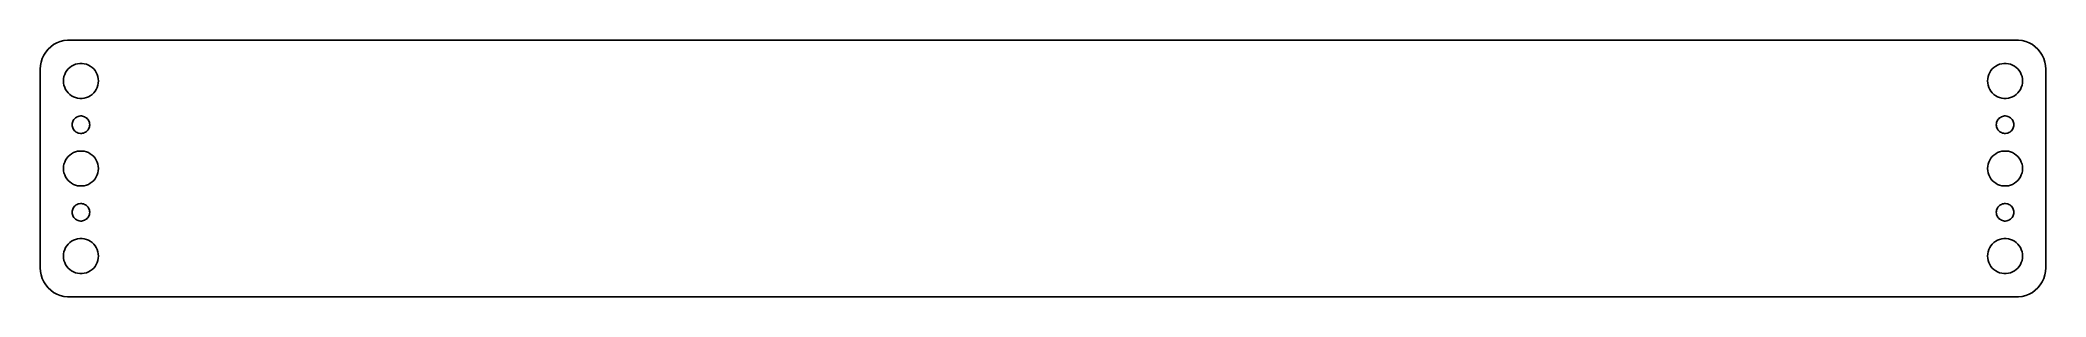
# Model space of a CAD drawing. Header units: metres. Extents: x -172 to 172, y -22 to 22.
import ezdxf

# ---------------------------------------------------------------- set-up
doc = ezdxf.new("R2010")
doc.units = ezdxf.units.M

msp = doc.modelspace()

# ---------------------------------------------------------------- linework, layer by layer
for p, q in [((-170.187, 20.8526), (-170.645, 20.4227)), ((-169.679, 21.2216), (-170.187, 20.8526)), ((-169.129, 21.5241), (-169.679, 21.2216)), ((-168.545, 21.7553), (-169.129, 21.5241)), ((-167.937, 21.9114), (-168.545, 21.7553)), ((-167.314, 21.9901), (-167.937, 21.9114)), ((167.314, 21.9901), (-167.314, 21.9901)), ((167.937, 21.9114), (167.314, 21.9901)), ((168.545, 21.7553), (167.937, 21.9114)), ((169.129, 21.5241), (168.545, 21.7553)), ((169.679, 21.2216), (169.129, 21.5241)), ((170.187, 20.8526), (169.679, 21.2216)), ((170.645, 20.4227), (170.187, 20.8526)), ((-171.961, 17.6267), (-172, 17)), ((-171.843, 18.2434), (-171.961, 17.6267)), ((-171.649, 18.8406), (-171.843, 18.2434)), ((-171.382, 19.4088), (-171.649, 18.8406)), ((-171.045, 19.9389), (-171.382, 19.4088)), ((-170.645, 20.4227), (-171.045, 19.9389)), ((-167.187, 17.0536), (-166.912, 17.3115)), ((-166.912, 17.3115), (-166.607, 17.533)), ((-166.607, 17.533), (-166.277, 17.7145)), ((-166.277, 17.7145), (-165.927, 17.8532)), ((-165.927, 17.8532), (-165.562, 17.9469)), ((-165.562, 17.9469), (-165.188, 17.9941)), ((-165.188, 17.9941), (-164.812, 17.9941)), ((-164.812, 17.9941), (-164.438, 17.9469)), ((-164.438, 17.9469), (-164.073, 17.8532)), ((-164.073, 17.8532), (-163.723, 17.7145)), ((-163.723, 17.7145), (-163.393, 17.533)), ((-163.393, 17.533), (-163.088, 17.3115)), ((-163.088, 17.3115), (-162.813, 17.0536)), ((162.813, 17.0536), (163.088, 17.3115)), ((163.088, 17.3115), (163.393, 17.533)), ((163.393, 17.533), (163.723, 17.7145)), ((163.723, 17.7145), (164.073, 17.8532)), ((164.073, 17.8532), (164.438, 17.9469)), ((164.438, 17.9469), (164.812, 17.9941)), ((164.812, 17.9941), (165.188, 17.9941)), ((165.188, 17.9941), (165.562, 17.9469)), ((165.562, 17.9469), (165.927, 17.8532)), ((165.927, 17.8532), (166.277, 17.7145)), ((166.277, 17.7145), (166.607, 17.533)), ((166.607, 17.533), (166.912, 17.3115)), ((166.912, 17.3115), (167.187, 17.0536)), ((171.045, 19.9389), (170.645, 20.4227)), ((171.382, 19.4088), (171.045, 19.9389)), ((171.649, 18.8406), (171.382, 19.4088)), ((171.843, 18.2434), (171.649, 18.8406)), ((171.961, 17.6267), (171.843, 18.2434)), ((172, 17), (171.961, 17.6267)), ((-172, 17), (-172, -17)), ((-168, 15), (-167.976, 15.376)), ((-167.976, 14.624), (-168, 15)), ((-167.976, 15.376), (-167.906, 15.7461)), ((-167.906, 14.2539), (-167.976, 14.624)), ((-167.906, 15.7461), (-167.789, 16.1044)), ((-167.789, 13.8956), (-167.906, 14.2539)), ((-167.789, 16.1044), (-167.629, 16.4453)), ((-167.629, 13.5547), (-167.789, 13.8956)), ((-167.629, 16.4453), (-167.427, 16.7634)), ((-167.427, 16.7634), (-167.187, 17.0536)), ((-162.813, 17.0536), (-162.573, 16.7634)), ((-162.573, 16.7634), (-162.371, 16.4453)), ((-162.371, 16.4453), (-162.211, 16.1044)), ((-162.211, 13.8956), (-162.371, 13.5547)), ((-162.211, 16.1044), (-162.094, 15.7461)), ((-162.094, 14.2539), (-162.211, 13.8956)), ((-162.094, 15.7461), (-162.024, 15.376)), ((-162.024, 14.624), (-162.094, 14.2539)), ((-162.024, 15.376), (-162, 15)), ((-162, 15), (-162.024, 14.624)), ((162, 15), (162.024, 15.376)), ((162.024, 14.624), (162, 15)), ((162.024, 15.376), (162.094, 15.7461)), ((162.094, 14.2539), (162.024, 14.624)), ((162.094, 15.7461), (162.211, 16.1044)), ((162.211, 13.8956), (162.094, 14.2539)), ((162.211, 16.1044), (162.371, 16.4453)), ((162.371, 13.5547), (162.211, 13.8956)), ((162.371, 16.4453), (162.573, 16.7634)), ((162.573, 16.7634), (162.813, 17.0536)), ((167.187, 17.0536), (167.427, 16.7634)), ((167.427, 16.7634), (167.629, 16.4453)), ((167.629, 16.4453), (167.789, 16.1044)), ((167.789, 13.8956), (167.629, 13.5547)), ((167.789, 16.1044), (167.906, 15.7461)), ((167.906, 14.2539), (167.789, 13.8956)), ((167.906, 15.7461), (167.976, 15.376)), ((167.976, 14.624), (167.906, 14.2539)), ((167.976, 15.376), (168, 15)), ((168, 15), (167.976, 14.624)), ((172, -17), (172, 17)), ((-167.427, 13.2366), (-167.629, 13.5547)), ((-167.187, 12.9464), (-167.427, 13.2366)), ((-166.912, 12.6884), (-167.187, 12.9464)), ((-166.607, 12.467), (-166.912, 12.6884)), ((-166.277, 12.2855), (-166.607, 12.467)), ((-165.927, 12.1468), (-166.277, 12.2855)), ((-165.562, 12.0531), (-165.927, 12.1468)), ((-165.188, 12.0059), (-165.562, 12.0531)), ((-164.812, 12.0059), (-165.188, 12.0059)), ((-164.438, 12.0531), (-164.812, 12.0059)), ((-164.073, 12.1468), (-164.438, 12.0531)), ((-163.723, 12.2855), (-164.073, 12.1468)), ((-163.393, 12.467), (-163.723, 12.2855)), ((-163.088, 12.6884), (-163.393, 12.467)), ((-162.813, 12.9464), (-163.088, 12.6884)), ((-162.573, 13.2366), (-162.813, 12.9464)), ((-162.371, 13.5547), (-162.573, 13.2366)), ((162.573, 13.2366), (162.371, 13.5547)), ((162.813, 12.9464), (162.573, 13.2366)), ((163.088, 12.6884), (162.813, 12.9464)), ((163.393, 12.467), (163.088, 12.6884)), ((163.723, 12.2855), (163.393, 12.467)), ((164.073, 12.1468), (163.723, 12.2855)), ((164.438, 12.0531), (164.073, 12.1468)), ((164.812, 12.0059), (164.438, 12.0531)), ((165.188, 12.0059), (164.812, 12.0059)), ((165.562, 12.0531), (165.188, 12.0059)), ((165.927, 12.1468), (165.562, 12.0531)), ((166.277, 12.2855), (165.927, 12.1468)), ((166.607, 12.467), (166.277, 12.2855)), ((166.912, 12.6884), (166.607, 12.467)), ((167.187, 12.9464), (166.912, 12.6884)), ((167.427, 13.2366), (167.187, 12.9464)), ((167.629, 13.5547), (167.427, 13.2366)), ((-166.5, 7.5), (-166.488, 7.68799)), ((-166.488, 7.312), (-166.5, 7.5)), ((-166.488, 7.68799), (-166.453, 7.87303)), ((-166.453, 7.12695), (-166.488, 7.312)), ((-166.453, 7.87303), (-166.395, 8.05219)), ((-166.395, 6.9478), (-166.453, 7.12695)), ((-166.395, 8.05219), (-166.314, 8.22263)), ((-166.314, 6.77736), (-166.395, 6.9478)), ((-166.314, 8.22263), (-166.214, 8.38167)), ((-166.214, 8.38167), (-166.093, 8.52681)), ((-166.093, 8.52681), (-165.956, 8.65576)), ((-165.956, 8.65576), (-165.804, 8.76648)), ((-165.804, 8.76648), (-165.639, 8.85724)), ((-165.639, 8.85724), (-165.464, 8.92657)), ((-165.464, 8.92657), (-165.281, 8.97342)), ((-165.281, 8.97342), (-165.094, 8.99704)), ((-165.094, 8.99704), (-164.906, 8.99704)), ((-164.906, 8.99704), (-164.719, 8.97342)), ((-164.719, 8.97342), (-164.536, 8.92657)), ((-164.536, 8.92657), (-164.361, 8.85724)), ((-164.361, 8.85724), (-164.196, 8.76648)), ((-164.196, 8.76648), (-164.044, 8.65576)), ((-164.044, 8.65576), (-163.907, 8.52681)), ((-163.907, 8.52681), (-163.786, 8.38167)), ((-163.786, 8.38167), (-163.686, 8.22263)), ((-163.686, 8.22263), (-163.605, 8.05219)), ((-163.605, 6.9478), (-163.686, 6.77736)), ((-163.605, 8.05219), (-163.547, 7.87303)), ((-163.547, 7.12695), (-163.605, 6.9478)), ((-163.547, 7.87303), (-163.512, 7.68799)), ((-163.512, 7.312), (-163.547, 7.12695)), ((-163.512, 7.68799), (-163.5, 7.5)), ((-163.5, 7.5), (-163.512, 7.312)), ((163.5, 7.5), (163.512, 7.68799)), ((163.512, 7.312), (163.5, 7.5)), ((163.512, 7.68799), (163.547, 7.87303)), ((163.547, 7.12695), (163.512, 7.312)), ((163.547, 7.87303), (163.605, 8.05219)), ((163.605, 6.9478), (163.547, 7.12695)), ((163.605, 8.05219), (163.686, 8.22263)), ((163.686, 6.77736), (163.605, 6.9478)), ((163.686, 8.22263), (163.786, 8.38167)), ((163.786, 8.38167), (163.907, 8.52681)), ((163.907, 8.52681), (164.044, 8.65576)), ((164.044, 8.65576), (164.196, 8.76648)), ((164.196, 8.76648), (164.361, 8.85724)), ((164.361, 8.85724), (164.536, 8.92657)), ((164.536, 8.92657), (164.719, 8.97342)), ((164.719, 8.97342), (164.906, 8.99704)), ((164.906, 8.99704), (165.094, 8.99704)), ((165.094, 8.99704), (165.281, 8.97342)), ((165.281, 8.97342), (165.464, 8.92657)), ((165.464, 8.92657), (165.639, 8.85724)), ((165.639, 8.85724), (165.804, 8.76648)), ((165.804, 8.76648), (165.956, 8.65576)), ((165.956, 8.65576), (166.093, 8.52681)), ((166.093, 8.52681), (166.214, 8.38167)), ((166.214, 8.38167), (166.314, 8.22263)), ((166.314, 8.22263), (166.395, 8.05219)), ((166.395, 6.9478), (166.314, 6.77736)), ((166.395, 8.05219), (166.453, 7.87303)), ((166.453, 7.12695), (166.395, 6.9478)), ((166.453, 7.87303), (166.488, 7.68799)), ((166.488, 7.312), (166.453, 7.12695)), ((166.488, 7.68799), (166.5, 7.5)), ((166.5, 7.5), (166.488, 7.312)), ((-166.214, 6.61832), (-166.314, 6.77736)), ((-166.093, 6.47318), (-166.214, 6.61832)), ((-165.956, 6.34422), (-166.093, 6.47318)), ((-165.804, 6.23351), (-165.956, 6.34422)), ((-165.639, 6.14275), (-165.804, 6.23351)), ((-165.464, 6.07341), (-165.639, 6.14275)), ((-165.281, 6.02657), (-165.464, 6.07341)), ((-165.094, 6.00294), (-165.281, 6.02657)), ((-164.906, 6.00294), (-165.094, 6.00294)), ((-164.719, 6.02657), (-164.906, 6.00294)), ((-164.536, 6.07341), (-164.719, 6.02657)), ((-164.361, 6.14275), (-164.536, 6.07341)), ((-164.196, 6.23351), (-164.361, 6.14275)), ((-164.044, 6.34422), (-164.196, 6.23351)), ((-163.907, 6.47318), (-164.044, 6.34422)), ((-163.786, 6.61832), (-163.907, 6.47318)), ((-163.686, 6.77736), (-163.786, 6.61832)), ((163.786, 6.61832), (163.686, 6.77736)), ((163.907, 6.47318), (163.786, 6.61832)), ((164.044, 6.34422), (163.907, 6.47318)), ((164.196, 6.23351), (164.044, 6.34422)), ((164.361, 6.14275), (164.196, 6.23351)), ((164.536, 6.07341), (164.361, 6.14275)), ((164.719, 6.02657), (164.536, 6.07341)), ((164.906, 6.00294), (164.719, 6.02657)), ((165.094, 6.00294), (164.906, 6.00294)), ((165.281, 6.02657), (165.094, 6.00294)), ((165.464, 6.07341), (165.281, 6.02657)), ((165.639, 6.14275), (165.464, 6.07341)), ((165.804, 6.23351), (165.639, 6.14275)), ((165.956, 6.34422), (165.804, 6.23351)), ((166.093, 6.47318), (165.956, 6.34422)), ((166.214, 6.61832), (166.093, 6.47318)), ((166.314, 6.77736), (166.214, 6.61832)), ((-168, 0), (-167.976, 0.37599)), ((-167.976, -0.37599), (-168, 0)), ((-167.976, 0.37599), (-167.906, 0.74606)), ((-167.906, 0.74606), (-167.789, 1.10437)), ((-167.789, 1.10437), (-167.629, 1.44525)), ((-167.629, 1.44525), (-167.427, 1.76335)), ((-167.427, 1.76335), (-167.187, 2.05363)), ((-167.187, 2.05363), (-166.912, 2.31154)), ((-166.912, 2.31154), (-166.607, 2.53297)), ((-166.607, 2.53297), (-166.277, 2.71448)), ((-166.277, 2.71448), (-165.927, 2.85316)), ((-165.927, 2.85316), (-165.562, 2.94685)), ((-165.562, 2.94685), (-165.188, 2.99408)), ((-165.188, 2.99408), (-164.812, 2.99408)), ((-164.812, 2.99408), (-164.438, 2.94685)), ((-164.438, 2.94685), (-164.073, 2.85316)), ((-164.073, 2.85316), (-163.723, 2.71448)), ((-163.723, 2.71448), (-163.393, 2.53297)), ((-163.393, 2.53297), (-163.088, 2.31154)), ((-163.088, 2.31154), (-162.813, 2.05363)), ((-162.813, 2.05363), (-162.573, 1.76335)), ((-162.573, 1.76335), (-162.371, 1.44525)), ((-162.371, 1.44525), (-162.211, 1.10437)), ((-162.211, 1.10437), (-162.094, 0.74606)), ((-162.094, 0.74606), (-162.024, 0.37599)), ((-162.024, 0.37599), (-162, 0)), ((-162, 0), (-162.024, -0.37599)), ((162, 0), (162.024, 0.37599)), ((162.024, -0.37599), (162, 0)), ((162.024, 0.37599), (162.094, 0.74606)), ((162.094, 0.74606), (162.211, 1.10437)), ((162.211, 1.10437), (162.371, 1.44525)), ((162.371, 1.44525), (162.573, 1.76335)), ((162.573, 1.76335), (162.813, 2.05363)), ((162.813, 2.05363), (163.088, 2.31154)), ((163.088, 2.31154), (163.393, 2.53297)), ((163.393, 2.53297), (163.723, 2.71448)), ((163.723, 2.71448), (164.073, 2.85316)), ((164.073, 2.85316), (164.438, 2.94685)), ((164.438, 2.94685), (164.812, 2.99408)), ((164.812, 2.99408), (165.188, 2.99408)), ((165.188, 2.99408), (165.562, 2.94685)), ((165.562, 2.94685), (165.927, 2.85316)), ((165.927, 2.85316), (166.277, 2.71448)), ((166.277, 2.71448), (166.607, 2.53297)), ((166.607, 2.53297), (166.912, 2.31154)), ((166.912, 2.31154), (167.187, 2.05363)), ((167.187, 2.05363), (167.427, 1.76335)), ((167.427, 1.76335), (167.629, 1.44525)), ((167.629, 1.44525), (167.789, 1.10437)), ((167.789, 1.10437), (167.906, 0.74606)), ((167.906, 0.74606), (167.976, 0.37599)), ((167.976, 0.37599), (168, 0)), ((168, 0), (167.976, -0.37599)), ((-167.906, -0.74606), (-167.976, -0.37599)), ((-167.789, -1.10437), (-167.906, -0.74606)), ((-167.629, -1.44525), (-167.789, -1.10437)), ((-167.427, -1.76335), (-167.629, -1.44525)), ((-167.187, -2.05363), (-167.427, -1.76335)), ((-166.912, -2.31154), (-167.187, -2.05363)), ((-166.607, -2.53297), (-166.912, -2.31154)), ((-166.277, -2.71448), (-166.607, -2.53297)), ((-165.927, -2.85316), (-166.277, -2.71448)), ((-165.562, -2.94685), (-165.927, -2.85316)), ((-165.188, -2.99408), (-165.562, -2.94685)), ((-164.812, -2.99408), (-165.188, -2.99408)), ((-164.438, -2.94685), (-164.812, -2.99408)), ((-164.073, -2.85316), (-164.438, -2.94685)), ((-163.723, -2.71448), (-164.073, -2.85316)), ((-163.393, -2.53297), (-163.723, -2.71448)), ((-163.088, -2.31154), (-163.393, -2.53297)), ((-162.813, -2.05363), (-163.088, -2.31154)), ((-162.573, -1.76335), (-162.813, -2.05363)), ((-162.371, -1.44525), (-162.573, -1.76335)), ((-162.211, -1.10437), (-162.371, -1.44525)), ((-162.094, -0.74606), (-162.211, -1.10437)), ((-162.024, -0.37599), (-162.094, -0.74606)), ((162.094, -0.74606), (162.024, -0.37599)), ((162.211, -1.10437), (162.094, -0.74606)), ((162.371, -1.44525), (162.211, -1.10437)), ((162.573, -1.76335), (162.371, -1.44525)), ((162.813, -2.05363), (162.573, -1.76335)), ((163.088, -2.31154), (162.813, -2.05363)), ((163.393, -2.53297), (163.088, -2.31154)), ((163.723, -2.71448), (163.393, -2.53297)), ((164.073, -2.85316), (163.723, -2.71448)), ((164.438, -2.94685), (164.073, -2.85316)), ((164.812, -2.99408), (164.438, -2.94685)), ((165.188, -2.99408), (164.812, -2.99408)), ((165.562, -2.94685), (165.188, -2.99408)), ((165.927, -2.85316), (165.562, -2.94685)), ((166.277, -2.71448), (165.927, -2.85316)), ((166.607, -2.53297), (166.277, -2.71448)), ((166.912, -2.31154), (166.607, -2.53297)), ((167.187, -2.05363), (166.912, -2.31154)), ((167.427, -1.76335), (167.187, -2.05363)), ((167.629, -1.44525), (167.427, -1.76335)), ((167.789, -1.10437), (167.629, -1.44525)), ((167.906, -0.74606), (167.789, -1.10437)), ((167.976, -0.37599), (167.906, -0.74606)), ((-166.395, -6.9478), (-166.314, -6.77736)), ((-166.314, -6.77736), (-166.214, -6.61832)), ((-166.214, -6.61832), (-166.093, -6.47318)), ((-166.093, -6.47318), (-165.956, -6.34422)), ((-165.956, -6.34422), (-165.804, -6.23351)), ((-165.804, -6.23351), (-165.639, -6.14275)), ((-165.639, -6.14275), (-165.464, -6.07341)), ((-165.464, -6.07341), (-165.281, -6.02657)), ((-165.281, -6.02657), (-165.094, -6.00294)), ((-165.094, -6.00294), (-164.906, -6.00294)), ((-164.906, -6.00294), (-164.719, -6.02657)), ((-164.719, -6.02657), (-164.536, -6.07341)), ((-164.536, -6.07341), (-164.361, -6.14275)), ((-164.361, -6.14275), (-164.196, -6.23351)), ((-164.196, -6.23351), (-164.044, -6.34422)), ((-164.044, -6.34422), (-163.907, -6.47318)), ((-163.907, -6.47318), (-163.786, -6.61832)), ((-163.786, -6.61832), (-163.686, -6.77736)), ((-163.686, -6.77736), (-163.605, -6.9478)), ((163.605, -6.9478), (163.686, -6.77736)), ((163.686, -6.77736), (163.786, -6.61832)), ((163.786, -6.61832), (163.907, -6.47318)), ((163.907, -6.47318), (164.044, -6.34422)), ((164.044, -6.34422), (164.196, -6.23351)), ((164.196, -6.23351), (164.361, -6.14275)), ((164.361, -6.14275), (164.536, -6.07341)), ((164.536, -6.07341), (164.719, -6.02657)), ((164.719, -6.02657), (164.906, -6.00294)), ((164.906, -6.00294), (165.094, -6.00294)), ((165.094, -6.00294), (165.281, -6.02657)), ((165.281, -6.02657), (165.464, -6.07341)), ((165.464, -6.07341), (165.639, -6.14275)), ((165.639, -6.14275), (165.804, -6.23351)), ((165.804, -6.23351), (165.956, -6.34422)), ((165.956, -6.34422), (166.093, -6.47318)), ((166.093, -6.47318), (166.214, -6.61832)), ((166.214, -6.61832), (166.314, -6.77736)), ((166.314, -6.77736), (166.395, -6.9478)), ((-166.5, -7.5), (-166.488, -7.312)), ((-166.488, -7.68799), (-166.5, -7.5)), ((-166.488, -7.312), (-166.453, -7.12695)), ((-166.453, -7.87303), (-166.488, -7.68799)), ((-166.453, -7.12695), (-166.395, -6.9478)), ((-166.395, -8.05219), (-166.453, -7.87303)), ((-166.314, -8.22263), (-166.395, -8.05219)), ((-166.214, -8.38167), (-166.314, -8.22263)), ((-166.093, -8.52681), (-166.214, -8.38167)), ((-165.956, -8.65576), (-166.093, -8.52681)), ((-165.804, -8.76648), (-165.956, -8.65576)), ((-165.639, -8.85724), (-165.804, -8.76648)), ((-165.464, -8.92657), (-165.639, -8.85724)), ((-165.281, -8.97342), (-165.464, -8.92657)), ((-165.094, -8.99704), (-165.281, -8.97342)), ((-164.906, -8.99704), (-165.094, -8.99704)), ((-164.719, -8.97342), (-164.906, -8.99704)), ((-164.536, -8.92657), (-164.719, -8.97342)), ((-164.361, -8.85724), (-164.536, -8.92657)), ((-164.196, -8.76648), (-164.361, -8.85724)), ((-164.044, -8.65576), (-164.196, -8.76648)), ((-163.907, -8.52681), (-164.044, -8.65576)), ((-163.786, -8.38167), (-163.907, -8.52681)), ((-163.686, -8.22263), (-163.786, -8.38167)), ((-163.605, -8.05219), (-163.686, -8.22263)), ((-163.605, -6.9478), (-163.547, -7.12695)), ((-163.547, -7.87303), (-163.605, -8.05219)), ((-163.547, -7.12695), (-163.512, -7.312)), ((-163.512, -7.68799), (-163.547, -7.87303)), ((-163.512, -7.312), (-163.5, -7.5)), ((-163.5, -7.5), (-163.512, -7.68799)), ((163.5, -7.5), (163.512, -7.312)), ((163.512, -7.68799), (163.5, -7.5)), ((163.512, -7.312), (163.547, -7.12695)), ((163.547, -7.87303), (163.512, -7.68799)), ((163.547, -7.12695), (163.605, -6.9478)), ((163.605, -8.05219), (163.547, -7.87303)), ((163.686, -8.22263), (163.605, -8.05219)), ((163.786, -8.38167), (163.686, -8.22263)), ((163.907, -8.52681), (163.786, -8.38167)), ((164.044, -8.65576), (163.907, -8.52681)), ((164.196, -8.76648), (164.044, -8.65576)), ((164.361, -8.85724), (164.196, -8.76648)), ((164.536, -8.92657), (164.361, -8.85724)), ((164.719, -8.97342), (164.536, -8.92657)), ((164.906, -8.99704), (164.719, -8.97342)), ((165.094, -8.99704), (164.906, -8.99704)), ((165.281, -8.97342), (165.094, -8.99704)), ((165.464, -8.92657), (165.281, -8.97342)), ((165.639, -8.85724), (165.464, -8.92657)), ((165.804, -8.76648), (165.639, -8.85724)), ((165.956, -8.65576), (165.804, -8.76648)), ((166.093, -8.52681), (165.956, -8.65576)), ((166.214, -8.38167), (166.093, -8.52681)), ((166.314, -8.22263), (166.214, -8.38167)), ((166.395, -8.05219), (166.314, -8.22263)), ((166.395, -6.9478), (166.453, -7.12695)), ((166.453, -7.87303), (166.395, -8.05219)), ((166.453, -7.12695), (166.488, -7.312)), ((166.488, -7.68799), (166.453, -7.87303)), ((166.488, -7.312), (166.5, -7.5)), ((166.5, -7.5), (166.488, -7.68799)), ((-167.789, -13.8956), (-167.629, -13.5547)), ((-167.629, -13.5547), (-167.427, -13.2366)), ((-167.427, -13.2366), (-167.187, -12.9464)), ((-167.187, -12.9464), (-166.912, -12.6884)), ((-166.912, -12.6884), (-166.607, -12.467)), ((-166.607, -12.467), (-166.277, -12.2855)), ((-166.277, -12.2855), (-165.927, -12.1468)), ((-165.927, -12.1468), (-165.562, -12.0531)), ((-165.562, -12.0531), (-165.188, -12.0059)), ((-165.188, -12.0059), (-164.812, -12.0059)), ((-164.812, -12.0059), (-164.438, -12.0531)), ((-164.438, -12.0531), (-164.073, -12.1468)), ((-164.073, -12.1468), (-163.723, -12.2855)), ((-163.723, -12.2855), (-163.393, -12.467)), ((-163.393, -12.467), (-163.088, -12.6884)), ((-163.088, -12.6884), (-162.813, -12.9464)), ((-162.813, -12.9464), (-162.573, -13.2366)), ((-162.573, -13.2366), (-162.371, -13.5547)), ((-162.371, -13.5547), (-162.211, -13.8956)), ((162.211, -13.8956), (162.371, -13.5547)), ((162.371, -13.5547), (162.573, -13.2366)), ((162.573, -13.2366), (162.813, -12.9464)), ((162.813, -12.9464), (163.088, -12.6884)), ((163.088, -12.6884), (163.393, -12.467)), ((163.393, -12.467), (163.723, -12.2855)), ((163.723, -12.2855), (164.073, -12.1468)), ((164.073, -12.1468), (164.438, -12.0531)), ((164.438, -12.0531), (164.812, -12.0059)), ((164.812, -12.0059), (165.188, -12.0059)), ((165.188, -12.0059), (165.562, -12.0531)), ((165.562, -12.0531), (165.927, -12.1468)), ((165.927, -12.1468), (166.277, -12.2855)), ((166.277, -12.2855), (166.607, -12.467)), ((166.607, -12.467), (166.912, -12.6884)), ((166.912, -12.6884), (167.187, -12.9464)), ((167.187, -12.9464), (167.427, -13.2366)), ((167.427, -13.2366), (167.629, -13.5547)), ((167.629, -13.5547), (167.789, -13.8956)), ((-172, -17), (-171.961, -17.6267)), ((-168, -15), (-167.976, -14.624)), ((-167.976, -15.376), (-168, -15)), ((-167.976, -14.624), (-167.906, -14.2539)), ((-167.906, -15.7461), (-167.976, -15.376)), ((-167.906, -14.2539), (-167.789, -13.8956)), ((-167.789, -16.1044), (-167.906, -15.7461)), ((-167.629, -16.4453), (-167.789, -16.1044)), ((-167.427, -16.7634), (-167.629, -16.4453)), ((-167.187, -17.0536), (-167.427, -16.7634)), ((-166.912, -17.3115), (-167.187, -17.0536)), ((-162.813, -17.0536), (-163.088, -17.3115)), ((-162.573, -16.7634), (-162.813, -17.0536)), ((-162.371, -16.4453), (-162.573, -16.7634)), ((-162.211, -16.1044), (-162.371, -16.4453)), ((-162.211, -13.8956), (-162.094, -14.2539)), ((-162.094, -15.7461), (-162.211, -16.1044)), ((-162.094, -14.2539), (-162.024, -14.624)), ((-162.024, -15.376), (-162.094, -15.7461)), ((-162.024, -14.624), (-162, -15)), ((-162, -15), (-162.024, -15.376)), ((162, -15), (162.024, -14.624)), ((162.024, -15.376), (162, -15)), ((162.024, -14.624), (162.094, -14.2539)), ((162.094, -15.7461), (162.024, -15.376)), ((162.094, -14.2539), (162.211, -13.8956)), ((162.211, -16.1044), (162.094, -15.7461)), ((162.371, -16.4453), (162.211, -16.1044)), ((162.573, -16.7634), (162.371, -16.4453)), ((162.813, -17.0536), (162.573, -16.7634)), ((163.088, -17.3115), (162.813, -17.0536)), ((167.187, -17.0536), (166.912, -17.3115)), ((167.427, -16.7634), (167.187, -17.0536)), ((167.629, -16.4453), (167.427, -16.7634)), ((167.789, -16.1044), (167.629, -16.4453)), ((167.789, -13.8956), (167.906, -14.2539)), ((167.906, -15.7461), (167.789, -16.1044)), ((167.906, -14.2539), (167.976, -14.624)), ((167.976, -15.376), (167.906, -15.7461)), ((167.976, -14.624), (168, -15)), ((168, -15), (167.976, -15.376)), ((171.961, -17.6267), (172, -17)), ((-171.961, -17.6267), (-171.843, -18.2434)), ((-171.843, -18.2434), (-171.649, -18.8406)), ((-171.649, -18.8406), (-171.382, -19.4088)), ((-171.382, -19.4088), (-171.045, -19.9389)), ((-171.045, -19.9389), (-170.645, -20.4227)), ((-170.645, -20.4227), (-170.187, -20.8526)), ((-166.607, -17.533), (-166.912, -17.3115)), ((-166.277, -17.7145), (-166.607, -17.533)), ((-165.927, -17.8532), (-166.277, -17.7145)), ((-165.562, -17.9469), (-165.927, -17.8532)), ((-165.188, -17.9941), (-165.562, -17.9469)), ((-164.812, -17.9941), (-165.188, -17.9941)), ((-164.438, -17.9469), (-164.812, -17.9941)), ((-164.073, -17.8532), (-164.438, -17.9469)), ((-163.723, -17.7145), (-164.073, -17.8532)), ((-163.393, -17.533), (-163.723, -17.7145)), ((-163.088, -17.3115), (-163.393, -17.533)), ((163.393, -17.533), (163.088, -17.3115)), ((163.723, -17.7145), (163.393, -17.533)), ((164.073, -17.8532), (163.723, -17.7145)), ((164.438, -17.9469), (164.073, -17.8532)), ((164.812, -17.9941), (164.438, -17.9469)), ((165.188, -17.9941), (164.812, -17.9941)), ((165.562, -17.9469), (165.188, -17.9941)), ((165.927, -17.8532), (165.562, -17.9469)), ((166.277, -17.7145), (165.927, -17.8532)), ((166.607, -17.533), (166.277, -17.7145)), ((166.912, -17.3115), (166.607, -17.533)), ((170.187, -20.8526), (170.645, -20.4227)), ((170.645, -20.4227), (171.045, -19.9389)), ((171.045, -19.9389), (171.382, -19.4088)), ((171.382, -19.4088), (171.649, -18.8406)), ((171.649, -18.8406), (171.843, -18.2434)), ((171.843, -18.2434), (171.961, -17.6267)), ((-170.187, -20.8526), (-169.679, -21.2216)), ((-169.679, -21.2216), (-169.129, -21.5241)), ((-169.129, -21.5241), (-168.545, -21.7553)), ((-168.545, -21.7553), (-167.937, -21.9114)), ((-167.937, -21.9114), (-167.314, -21.9901)), ((-167.314, -21.9901), (167.314, -21.9901)), ((167.314, -21.9901), (167.937, -21.9114)), ((167.937, -21.9114), (168.545, -21.7553)), ((168.545, -21.7553), (169.129, -21.5241)), ((169.129, -21.5241), (169.679, -21.2216)), ((169.679, -21.2216), (170.187, -20.8526))]:
    msp.add_line(p, q)

doc.saveas('drawing.dxf')
